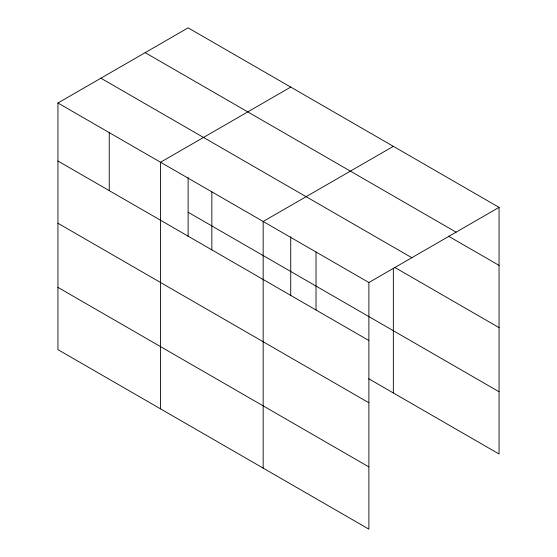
<?xml version="1.0" encoding="UTF-8"?>
<svg xmlns="http://www.w3.org/2000/svg" width="557" height="557" viewBox="0 0 557 557"><rect width="100%" height="100%" fill="white"/><g stroke="black" fill="none" stroke-linecap="round" stroke-linejoin="round"><path stroke-width="0.84" d="M57.949 103.003L368.873 282.517L368.873 529.15L57.949 349.636L57.949 103.003L188.127 27.85L499.051 207.364L499.051 453.997L368.797 378.795M290.733 87.087L160.555 162.247L160.555 408.873M393.339 146.331L263.162 221.484L263.162 468.117M368.873 282.517L499.051 207.364M145.168 52.65L456.092 232.165M448.427 236.147L499.051 265.376M100.908 78.203L411.832 257.717M394.822 267.444L499.051 327.62M188.127 212.238L499.051 391.752M57.949 161.015L368.873 340.529M57.949 223.26L368.873 402.774M57.949 287.391L368.873 466.905M393.339 268.314L393.339 392.957M316.021 252.001L316.021 310.012M290.733 236.809L290.733 295.683M211.855 191.866L211.855 249.877M188.127 177.572L188.127 236.44M109.249 132.629L109.249 190.633"/></g></svg>
